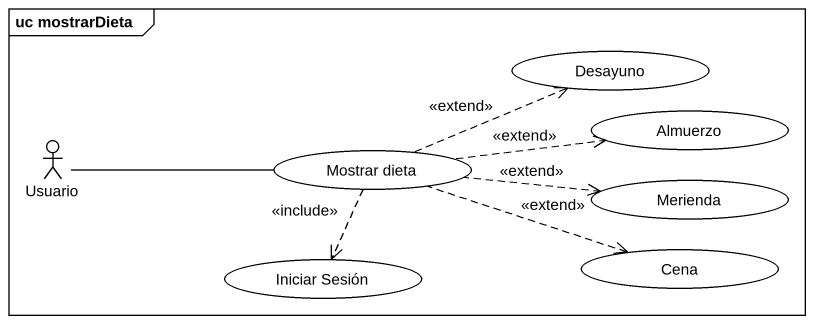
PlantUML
@startuml
mainframe uc mostrarDieta
usecase Desayuno
actor Usuario
usecase Almuerzo
usecase "Mostrar dieta" as Mostrar_dieta
usecase Merienda
usecase "Iniciar Sesión" as Iniciar_Sesión
usecase Cena
Usuario -right- Mostrar_dieta
Mostrar_dieta .right.> Desayuno : <<extend>>
Mostrar_dieta .right.> Almuerzo : <<extend>>
Mostrar_dieta .right.> Merienda : <<extend>>
Mostrar_dieta ..> Iniciar_Sesión : <<include>>
Mostrar_dieta .right.> Cena : <<extend>>
@enduml
